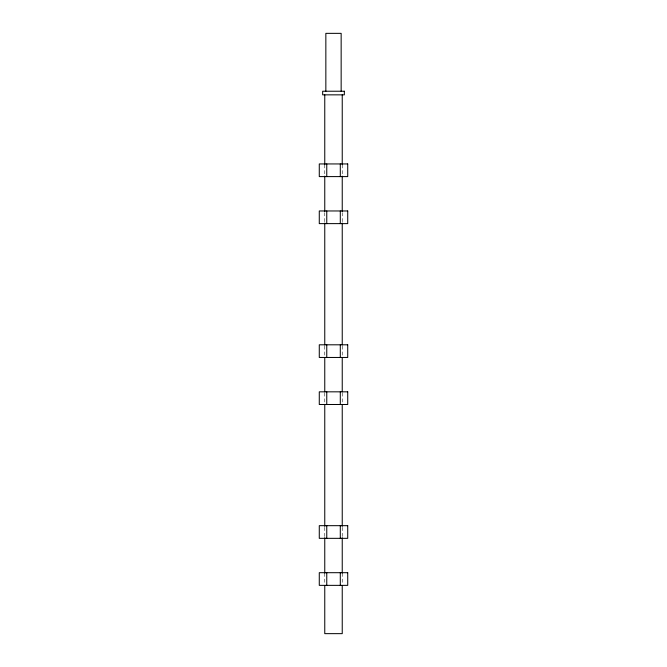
<?xml version="1.0" encoding="UTF-8"?>
<svg xmlns="http://www.w3.org/2000/svg" width="667" height="667" viewBox="0 0 667 667"><rect width="100%" height="100%" fill="white"/><g stroke="black" fill="none" stroke-linecap="round" stroke-linejoin="round"><path stroke-width="0.5" stroke-dasharray="3.33 2.5" d="M342.238 164.674L342.238 175.096M342.238 212.615L342.238 223.036M342.238 346.006L342.238 356.428M342.238 392.905L342.238 403.327M342.238 527.347L342.238 536.727M342.238 573.203L342.238 584.667M324.762 164.674L324.762 175.096M324.762 212.615L324.762 223.036M324.762 346.006L324.762 356.428M324.762 392.905L324.762 403.327M324.762 527.347L324.762 536.727M324.762 573.203L324.762 584.667"/><path stroke-width="1" d="M342.238 94.847L342.238 164.674M342.238 176.138L342.238 211.572M342.238 223.036L342.238 344.964M342.238 357.47L342.238 391.863M342.238 404.369L342.238 526.305M342.238 537.769L342.238 573.203M342.238 585.709L342.238 633.65L324.762 633.65L324.762 585.709M341.154 91.229L341.154 33.35L325.846 33.35L325.846 91.229M340.295 163.94L340.295 176.597M340.295 210.964L340.295 223.62M340.295 344.806L340.295 357.462M340.295 391.829L340.295 404.494M340.295 525.671L340.295 538.336M340.295 572.695L340.295 585.359M326.763 163.94L326.763 176.597M326.763 210.964L326.763 223.62M326.763 344.806L326.763 357.462M326.763 391.829L326.763 404.494M326.763 525.671L326.763 538.336M326.763 572.695L326.763 585.359M324.762 94.847L324.762 164.674M324.762 176.138L324.762 211.572M324.762 223.036L324.762 344.964M324.762 357.47L324.762 391.863M324.762 404.369L324.762 526.305M324.762 537.769L324.762 573.203M344.339 91.229L322.661 91.229L322.661 94.847L344.339 94.847L344.339 91.229M347.724 163.94L319.276 163.94L319.276 176.597L347.724 176.597L347.724 163.94M347.724 210.964L319.276 210.964L319.276 223.62L347.724 223.62L347.724 210.964M347.724 344.806L319.276 344.806L319.276 357.462L347.724 357.462L347.724 344.806M347.724 391.829L319.276 391.829L319.276 404.494L347.724 404.494L347.724 391.829M347.724 525.671L319.276 525.671L319.276 538.336L347.724 538.336L347.724 525.671M347.724 572.695L319.276 572.695L319.276 585.359L347.724 585.359L347.724 572.695"/></g></svg>
